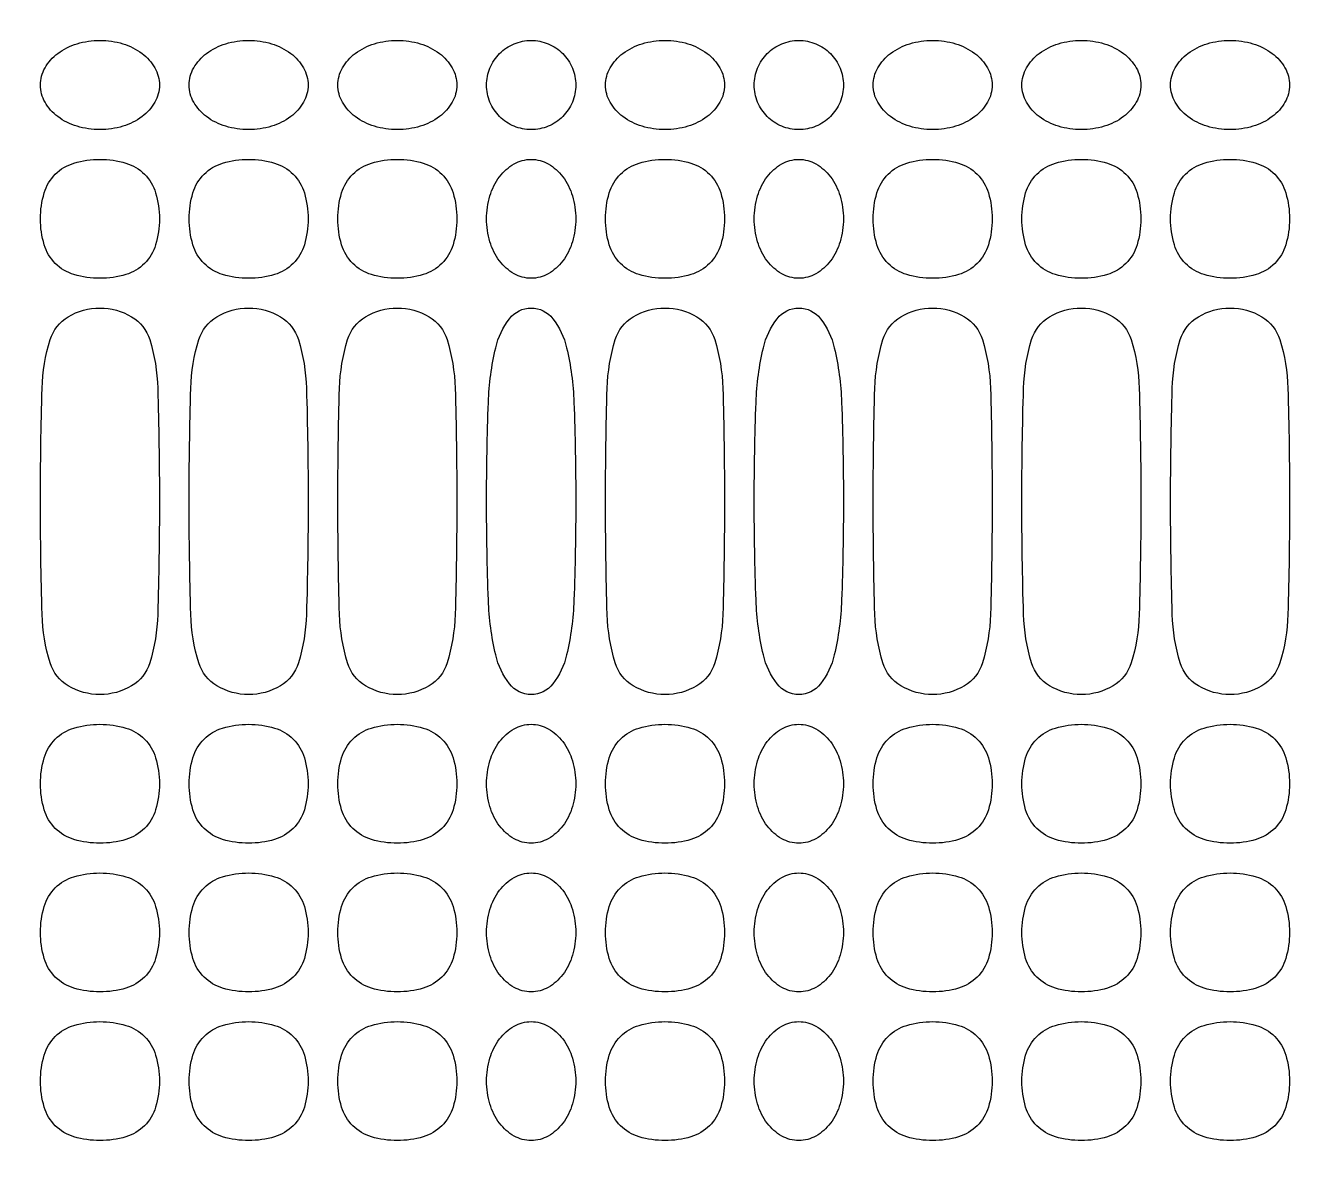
# Model space of a CAD drawing. Extents: x 23 to 255, y 40 to 184.
# Drawn here: x 214.842 to 218.48, y 167.127 to 170.342 of the extents above; entities that cross this region are included whole.
import ezdxf

# ---------------------------------------------------------------- set-up
doc = ezdxf.new("R2010")
doc.units = 0
doc.header["$MEASUREMENT"] = 0

msp = doc.modelspace()

# ---------------------------------------------------------------- linework, layer by layer
msp.add_lwpolyline([(207.919475, 175.632891, 0.000007), (191.762556, 175.634099, 0.00002), (173.0434, 175.634494, 0.000013), (151.49745, 175.633531)], format="xyb")
for points in [[(215.2224, 170.1729, -0.130775), (215.209439, 170.124191, -0.10214), (215.17305, 170.083013, -0.08892), (215.118292, 170.055464, -0.072314), (215.0532, 170.046, -0.072314), (214.988108, 170.055464, -0.08892), (214.93335, 170.083013, -0.10214), (214.896961, 170.124191, -0.130775), (214.884, 170.1729, -0.130775), (214.896961, 170.221609, -0.10214), (214.93335, 170.262788, -0.08892), (214.988108, 170.290336, -0.072314), (215.0532, 170.2998, -0.072314), (215.118292, 170.290336, -0.08892), (215.17305, 170.262788, -0.10214), (215.209439, 170.221609, -0.130775)], [(215.6454, 170.1729, -0.130775), (215.632439, 170.124191, -0.10214), (215.59605, 170.083013, -0.08892), (215.541292, 170.055464, -0.072314), (215.4762, 170.046, -0.072314), (215.411108, 170.055464, -0.08892), (215.35635, 170.083013, -0.10214), (215.319961, 170.124191, -0.130775), (215.307, 170.1729, -0.130775), (215.319961, 170.221609, -0.10214), (215.35635, 170.262788, -0.08892), (215.411108, 170.290336, -0.072314), (215.4762, 170.2998, -0.072314), (215.541292, 170.290336, -0.08892), (215.59605, 170.262788, -0.10214), (215.632439, 170.221609, -0.130775)], [(216.0684, 170.1729, -0.130775), (216.055439, 170.124191, -0.10214), (216.01905, 170.083013, -0.08892), (215.964292, 170.055464, -0.072314), (215.8992, 170.046, -0.072314), (215.834108, 170.055464, -0.08892), (215.77935, 170.083013, -0.10214), (215.742961, 170.124191, -0.130775), (215.73, 170.1729, -0.130775), (215.742961, 170.221609, -0.10214), (215.77935, 170.262788, -0.08892), (215.834108, 170.290336, -0.072314), (215.8992, 170.2998, -0.072314), (215.964292, 170.290336, -0.08892), (216.01905, 170.262788, -0.10214), (216.055439, 170.221609, -0.130775)], [(216.4068, 170.1729, -0.099038), (216.397112, 170.12447, -0.097945), (216.369523, 170.083277, -0.097945), (216.32833, 170.055688, -0.099038), (216.2799, 170.046, -0.099038), (216.23147, 170.055688, -0.097945), (216.190277, 170.083277, -0.097945), (216.162688, 170.12447, -0.099038), (216.153, 170.1729, -0.099038), (216.162688, 170.22133, -0.097945), (216.190277, 170.262523, -0.097945), (216.23147, 170.290112, -0.099038), (216.2799, 170.2998, -0.099038), (216.32833, 170.290112, -0.097945), (216.369523, 170.262523, -0.097945), (216.397112, 170.22133, -0.099038)], [(216.8298, 170.1729, -0.130775), (216.816839, 170.124191, -0.10214), (216.78045, 170.083013, -0.08892), (216.725692, 170.055464, -0.072314), (216.6606, 170.046, -0.072314), (216.595508, 170.055464, -0.08892), (216.54075, 170.083013, -0.10214), (216.504361, 170.124191, -0.130775), (216.4914, 170.1729, -0.130775), (216.504361, 170.221609, -0.10214), (216.54075, 170.262788, -0.08892), (216.595508, 170.290336, -0.072314), (216.6606, 170.2998, -0.072314), (216.725692, 170.290336, -0.08892), (216.78045, 170.262788, -0.10214), (216.816839, 170.221609, -0.130775)], [(217.1682, 170.1729, -0.099038), (217.158512, 170.12447, -0.097945), (217.130923, 170.083277, -0.097945), (217.08973, 170.055688, -0.099038), (217.0413, 170.046, -0.099038), (216.99287, 170.055688, -0.097945), (216.951677, 170.083277, -0.097945), (216.924088, 170.12447, -0.099038), (216.9144, 170.1729, -0.099038), (216.924088, 170.22133, -0.097945), (216.951677, 170.262523, -0.097945), (216.99287, 170.290112, -0.099038), (217.0413, 170.2998, -0.099038), (217.08973, 170.290112, -0.097945), (217.130923, 170.262523, -0.097945), (217.158512, 170.22133, -0.099038)], [(217.5912, 170.1729, -0.130775), (217.578239, 170.124191, -0.10214), (217.54185, 170.083013, -0.08892), (217.487092, 170.055464, -0.072314), (217.422, 170.046, -0.072314), (217.356908, 170.055464, -0.08892), (217.30215, 170.083013, -0.10214), (217.265761, 170.124191, -0.130775), (217.2528, 170.1729, -0.130775), (217.265761, 170.221609, -0.10214), (217.30215, 170.262788, -0.08892), (217.356908, 170.290336, -0.072314), (217.422, 170.2998, -0.072314), (217.487092, 170.290336, -0.08892), (217.54185, 170.262788, -0.10214), (217.578239, 170.221609, -0.130775)], [(218.0142, 170.1729, -0.130775), (218.001239, 170.124191, -0.10214), (217.96485, 170.083013, -0.08892), (217.910092, 170.055464, -0.072314), (217.845, 170.046, -0.072314), (217.779908, 170.055464, -0.08892), (217.72515, 170.083013, -0.10214), (217.688761, 170.124191, -0.130775), (217.6758, 170.1729, -0.130775), (217.688761, 170.221609, -0.10214), (217.72515, 170.262788, -0.08892), (217.779908, 170.290336, -0.072314), (217.845, 170.2998, -0.072314), (217.910092, 170.290336, -0.08892), (217.96485, 170.262788, -0.10214), (218.001239, 170.221609, -0.130775)], [(218.4372, 170.1729, -0.130775), (218.424239, 170.124191, -0.10214), (218.38785, 170.083013, -0.08892), (218.333092, 170.055464, -0.072314), (218.268, 170.046, -0.072314), (218.202908, 170.055464, -0.08892), (218.14815, 170.083013, -0.10214), (218.111761, 170.124191, -0.130775), (218.0988, 170.1729, -0.130775), (218.111761, 170.221609, -0.10214), (218.14815, 170.262788, -0.08892), (218.202908, 170.290336, -0.072314), (218.268, 170.2998, -0.072314), (218.333092, 170.290336, -0.08892), (218.38785, 170.262788, -0.10214), (218.424239, 170.221609, -0.130775)], [(215.2224, 169.7922, -0.072254), (215.211669, 169.718331, -0.124864), (215.1801, 169.6653, -0.124864), (215.127069, 169.633731, -0.072254), (215.0532, 169.623, -0.072254), (214.979331, 169.633731, -0.124864), (214.9263, 169.6653, -0.124864), (214.894731, 169.718331, -0.072254), (214.884, 169.7922, -0.072254), (214.894731, 169.866069, -0.124864), (214.9263, 169.9191, -0.124864), (214.979331, 169.950669, -0.072254), (215.0532, 169.9614, -0.072254), (215.127069, 169.950669, -0.124864), (215.1801, 169.9191, -0.124864), (215.211669, 169.866069, -0.072254)], [(215.6454, 169.7922, -0.072254), (215.634669, 169.718331, -0.124864), (215.6031, 169.6653, -0.124864), (215.550069, 169.633731, -0.072254), (215.4762, 169.623, -0.072254), (215.402331, 169.633731, -0.124864), (215.3493, 169.6653, -0.124864), (215.317731, 169.718331, -0.072254), (215.307, 169.7922, -0.072254), (215.317731, 169.866069, -0.124864), (215.3493, 169.9191, -0.124864), (215.402331, 169.950669, -0.072254), (215.4762, 169.9614, -0.072254), (215.550069, 169.950669, -0.124864), (215.6031, 169.9191, -0.124864), (215.634669, 169.866069, -0.072254)], [(216.0684, 169.7922, -0.072254), (216.057669, 169.718331, -0.124864), (216.0261, 169.6653, -0.124864), (215.973069, 169.633731, -0.072254), (215.8992, 169.623, -0.072254), (215.825331, 169.633731, -0.124864), (215.7723, 169.6653, -0.124864), (215.740731, 169.718331, -0.072254), (215.73, 169.7922, -0.072254), (215.740731, 169.866069, -0.124864), (215.7723, 169.9191, -0.124864), (215.825331, 169.950669, -0.072254), (215.8992, 169.9614, -0.072254), (215.973069, 169.950669, -0.124864), (216.0261, 169.9191, -0.124864), (216.057669, 169.866069, -0.072254)], [(216.4068, 169.7922, -0.072314), (216.397336, 169.727108, -0.08892), (216.369788, 169.67235, -0.10214), (216.328609, 169.635961, -0.130775), (216.2799, 169.623, -0.130775), (216.231191, 169.635961, -0.10214), (216.190013, 169.67235, -0.08892), (216.162464, 169.727108, -0.072314), (216.153, 169.7922, -0.072314), (216.162464, 169.857292, -0.08892), (216.190013, 169.91205, -0.10214), (216.231191, 169.948439, -0.130775), (216.2799, 169.9614, -0.130775), (216.328609, 169.948439, -0.10214), (216.369788, 169.91205, -0.08892), (216.397336, 169.857292, -0.072314)], [(216.8298, 169.7922, -0.072254), (216.819069, 169.718331, -0.124864), (216.7875, 169.6653, -0.124864), (216.734469, 169.633731, -0.072254), (216.6606, 169.623, -0.072254), (216.586731, 169.633731, -0.124864), (216.5337, 169.6653, -0.124864), (216.502131, 169.718331, -0.072254), (216.4914, 169.7922, -0.072254), (216.502131, 169.866069, -0.124864), (216.5337, 169.9191, -0.124864), (216.586731, 169.950669, -0.072254), (216.6606, 169.9614, -0.072254), (216.734469, 169.950669, -0.124864), (216.7875, 169.9191, -0.124864), (216.819069, 169.866069, -0.072254)], [(217.1682, 169.7922, -0.072314), (217.158736, 169.727108, -0.08892), (217.131188, 169.67235, -0.10214), (217.090009, 169.635961, -0.130775), (217.0413, 169.623, -0.130775), (216.992591, 169.635961, -0.10214), (216.951413, 169.67235, -0.08892), (216.923864, 169.727108, -0.072314), (216.9144, 169.7922, -0.072314), (216.923864, 169.857292, -0.08892), (216.951413, 169.91205, -0.10214), (216.992591, 169.948439, -0.130775), (217.0413, 169.9614, -0.130775), (217.090009, 169.948439, -0.10214), (217.131188, 169.91205, -0.08892), (217.158736, 169.857292, -0.072314)], [(217.5912, 169.7922, -0.072254), (217.580469, 169.718331, -0.124864), (217.5489, 169.6653, -0.124864), (217.495869, 169.633731, -0.072254), (217.422, 169.623, -0.072254), (217.348131, 169.633731, -0.124864), (217.2951, 169.6653, -0.124864), (217.263531, 169.718331, -0.072254), (217.2528, 169.7922, -0.072254), (217.263531, 169.866069, -0.124864), (217.2951, 169.9191, -0.124864), (217.348131, 169.950669, -0.072254), (217.422, 169.9614, -0.072254), (217.495869, 169.950669, -0.124864), (217.5489, 169.9191, -0.124864), (217.580469, 169.866069, -0.072254)], [(218.0142, 169.7922, -0.072254), (218.003469, 169.718331, -0.124864), (217.9719, 169.6653, -0.124864), (217.918869, 169.633731, -0.072254), (217.845, 169.623, -0.072254), (217.771131, 169.633731, -0.124864), (217.7181, 169.6653, -0.124864), (217.686531, 169.718331, -0.072254), (217.6758, 169.7922, -0.072254), (217.686531, 169.866069, -0.124864), (217.7181, 169.9191, -0.124864), (217.771131, 169.950669, -0.072254), (217.845, 169.9614, -0.072254), (217.918869, 169.950669, -0.124864), (217.9719, 169.9191, -0.124864), (218.003469, 169.866069, -0.072254)], [(218.4372, 169.7922, -0.072254), (218.426469, 169.718331, -0.124864), (218.3949, 169.6653, -0.124864), (218.341869, 169.633731, -0.072254), (218.268, 169.623, -0.072254), (218.194131, 169.633731, -0.124864), (218.1411, 169.6653, -0.124864), (218.109531, 169.718331, -0.072254), (218.0988, 169.7922, -0.072254), (218.109531, 169.866069, -0.124864), (218.1411, 169.9191, -0.124864), (218.194131, 169.950669, -0.072254), (218.268, 169.9614, -0.072254), (218.341869, 169.950669, -0.124864), (218.3949, 169.9191, -0.124864), (218.426469, 169.866069, -0.072254)], [(215.2224, 168.9885, -0.007414), (215.217629, 168.66672, -0.067313), (215.194742, 168.528487, -0.186514), (215.143387, 168.463304, -0.134481), (215.0532, 168.4386, -0.134481), (214.963013, 168.463304, -0.186514), (214.911658, 168.528487, -0.067313), (214.888771, 168.66672, -0.007414), (214.884, 168.9885, -0.007414), (214.888771, 169.31028, -0.067313), (214.911658, 169.448512, -0.186514), (214.963013, 169.513696, -0.134481), (215.0532, 169.5384, -0.134481), (215.143387, 169.513696, -0.186514), (215.194742, 169.448512, -0.067313), (215.217629, 169.31028, -0.007414)], [(215.6454, 168.9885, -0.007414), (215.640629, 168.66672, -0.067313), (215.617742, 168.528487, -0.186514), (215.566387, 168.463304, -0.134481), (215.4762, 168.4386, -0.134481), (215.386013, 168.463304, -0.186514), (215.334658, 168.528487, -0.067313), (215.311771, 168.66672, -0.007414), (215.307, 168.9885, -0.007414), (215.311771, 169.31028, -0.067313), (215.334658, 169.448512, -0.186514), (215.386013, 169.513696, -0.134481), (215.4762, 169.5384, -0.134481), (215.566387, 169.513696, -0.186514), (215.617742, 169.448512, -0.067313), (215.640629, 169.31028, -0.007414)], [(216.0684, 168.9885, -0.007414), (216.063629, 168.66672, -0.067313), (216.040742, 168.528487, -0.186514), (215.989387, 168.463304, -0.134481), (215.8992, 168.4386, -0.134481), (215.809013, 168.463304, -0.186514), (215.757658, 168.528487, -0.067313), (215.734771, 168.66672, -0.007414), (215.73, 168.9885, -0.007414), (215.734771, 169.31028, -0.067313), (215.757658, 169.448512, -0.186514), (215.809013, 169.513696, -0.134481), (215.8992, 169.5384, -0.134481), (215.989387, 169.513696, -0.186514), (216.040742, 169.448512, -0.067313), (216.063629, 169.31028, -0.007414)], [(216.4068, 168.9885, -0.00942), (216.401501, 168.707257, -0.047315), (216.380769, 168.5514, -0.108427), (216.341637, 168.46888, -0.232029), (216.2799, 168.4386, -0.232029), (216.218163, 168.46888, -0.108427), (216.179031, 168.5514, -0.047315), (216.158299, 168.707257, -0.00942), (216.153, 168.9885, -0.00942), (216.158299, 169.269743, -0.047315), (216.179031, 169.4256, -0.108427), (216.218163, 169.50812, -0.232029), (216.2799, 169.5384, -0.232029), (216.341637, 169.50812, -0.108427), (216.380769, 169.4256, -0.047315), (216.401501, 169.269743, -0.00942)], [(216.8298, 168.9885, -0.007414), (216.825029, 168.66672, -0.067313), (216.802142, 168.528487, -0.186514), (216.750787, 168.463304, -0.134481), (216.6606, 168.4386, -0.134481), (216.570413, 168.463304, -0.186514), (216.519058, 168.528487, -0.067313), (216.496171, 168.66672, -0.007414), (216.4914, 168.9885, -0.007414), (216.496171, 169.31028, -0.067313), (216.519058, 169.448512, -0.186514), (216.570413, 169.513696, -0.134481), (216.6606, 169.5384, -0.134481), (216.750787, 169.513696, -0.186514), (216.802142, 169.448512, -0.067313), (216.825029, 169.31028, -0.007414)], [(217.1682, 168.9885, -0.00942), (217.162901, 168.707257, -0.047315), (217.142169, 168.5514, -0.108427), (217.103037, 168.46888, -0.232029), (217.0413, 168.4386, -0.232029), (216.979563, 168.46888, -0.108427), (216.940431, 168.5514, -0.047315), (216.919699, 168.707257, -0.00942), (216.9144, 168.9885, -0.00942), (216.919699, 169.269743, -0.047315), (216.940431, 169.4256, -0.108427), (216.979563, 169.50812, -0.232029), (217.0413, 169.5384, -0.232029), (217.103037, 169.50812, -0.108427), (217.142169, 169.4256, -0.047315), (217.162901, 169.269743, -0.00942)], [(217.5912, 168.9885, -0.007414), (217.586429, 168.66672, -0.067313), (217.563542, 168.528487, -0.186514), (217.512187, 168.463304, -0.134481), (217.422, 168.4386, -0.134481), (217.331813, 168.463304, -0.186514), (217.280458, 168.528487, -0.067313), (217.257571, 168.66672, -0.007414), (217.2528, 168.9885, -0.007414), (217.257571, 169.31028, -0.067313), (217.280458, 169.448512, -0.186514), (217.331813, 169.513696, -0.134481), (217.422, 169.5384, -0.134481), (217.512187, 169.513696, -0.186514), (217.563542, 169.448512, -0.067313), (217.586429, 169.31028, -0.007414)], [(218.0142, 168.9885, -0.007414), (218.009429, 168.66672, -0.067313), (217.986542, 168.528487, -0.186514), (217.935187, 168.463304, -0.134481), (217.845, 168.4386, -0.134481), (217.754813, 168.463304, -0.186514), (217.703458, 168.528487, -0.067313), (217.680571, 168.66672, -0.007414), (217.6758, 168.9885, -0.007414), (217.680571, 169.31028, -0.067313), (217.703458, 169.448512, -0.186514), (217.754813, 169.513696, -0.134481), (217.845, 169.5384, -0.134481), (217.935187, 169.513696, -0.186514), (217.986542, 169.448512, -0.067313), (218.009429, 169.31028, -0.007414)], [(218.4372, 168.9885, -0.007414), (218.432429, 168.66672, -0.067313), (218.409542, 168.528487, -0.186514), (218.358187, 168.463304, -0.134481), (218.268, 168.4386, -0.134481), (218.177813, 168.463304, -0.186514), (218.126458, 168.528487, -0.067313), (218.103571, 168.66672, -0.007414), (218.0988, 168.9885, -0.007414), (218.103571, 169.31028, -0.067313), (218.126458, 169.448512, -0.186514), (218.177813, 169.513696, -0.134481), (218.268, 169.5384, -0.134481), (218.358187, 169.513696, -0.186514), (218.409542, 169.448512, -0.067313), (218.432429, 169.31028, -0.007414)], [(215.2224, 168.1848, -0.072254), (215.211669, 168.110931, -0.124864), (215.1801, 168.0579, -0.124864), (215.127069, 168.026331, -0.072254), (215.0532, 168.0156, -0.072254), (214.979331, 168.026331, -0.124864), (214.9263, 168.0579, -0.124864), (214.894731, 168.110931, -0.072254), (214.884, 168.1848, -0.072254), (214.894731, 168.258669, -0.124864), (214.9263, 168.3117, -0.124864), (214.979331, 168.343269, -0.072254), (215.0532, 168.354, -0.072254), (215.127069, 168.343269, -0.124864), (215.1801, 168.3117, -0.124864), (215.211669, 168.258669, -0.072254)], [(215.6454, 168.1848, -0.072254), (215.634669, 168.110931, -0.124864), (215.6031, 168.0579, -0.124864), (215.550069, 168.026331, -0.072254), (215.4762, 168.0156, -0.072254), (215.402331, 168.026331, -0.124864), (215.3493, 168.0579, -0.124864), (215.317731, 168.110931, -0.072254), (215.307, 168.1848, -0.072254), (215.317731, 168.258669, -0.124864), (215.3493, 168.3117, -0.124864), (215.402331, 168.343269, -0.072254), (215.4762, 168.354, -0.072254), (215.550069, 168.343269, -0.124864), (215.6031, 168.3117, -0.124864), (215.634669, 168.258669, -0.072254)], [(216.0684, 168.1848, -0.072254), (216.057669, 168.110931, -0.124864), (216.0261, 168.0579, -0.124864), (215.973069, 168.026331, -0.072254), (215.8992, 168.0156, -0.072254), (215.825331, 168.026331, -0.124864), (215.7723, 168.0579, -0.124864), (215.740731, 168.110931, -0.072254), (215.73, 168.1848, -0.072254), (215.740731, 168.258669, -0.124864), (215.7723, 168.3117, -0.124864), (215.825331, 168.343269, -0.072254), (215.8992, 168.354, -0.072254), (215.973069, 168.343269, -0.124864), (216.0261, 168.3117, -0.124864), (216.057669, 168.258669, -0.072254)], [(216.4068, 168.1848, -0.072314), (216.397336, 168.119708, -0.08892), (216.369788, 168.06495, -0.10214), (216.328609, 168.028561, -0.130775), (216.2799, 168.0156, -0.130775), (216.231191, 168.028561, -0.10214), (216.190013, 168.06495, -0.08892), (216.162464, 168.119708, -0.072314), (216.153, 168.1848, -0.072314), (216.162464, 168.249892, -0.08892), (216.190013, 168.30465, -0.10214), (216.231191, 168.341039, -0.130775), (216.2799, 168.354, -0.130775), (216.328609, 168.341039, -0.10214), (216.369788, 168.30465, -0.08892), (216.397336, 168.249892, -0.072314)], [(216.8298, 168.1848, -0.072254), (216.819069, 168.110931, -0.124864), (216.7875, 168.0579, -0.124864), (216.734469, 168.026331, -0.072254), (216.6606, 168.0156, -0.072254), (216.586731, 168.026331, -0.124864), (216.5337, 168.0579, -0.124864), (216.502131, 168.110931, -0.072254), (216.4914, 168.1848, -0.072254), (216.502131, 168.258669, -0.124864), (216.5337, 168.3117, -0.124864), (216.586731, 168.343269, -0.072254), (216.6606, 168.354, -0.072254), (216.734469, 168.343269, -0.124864), (216.7875, 168.3117, -0.124864), (216.819069, 168.258669, -0.072254)], [(217.1682, 168.1848, -0.072314), (217.158736, 168.119708, -0.08892), (217.131188, 168.06495, -0.10214), (217.090009, 168.028561, -0.130775), (217.0413, 168.0156, -0.130775), (216.992591, 168.028561, -0.10214), (216.951413, 168.06495, -0.08892), (216.923864, 168.119708, -0.072314), (216.9144, 168.1848, -0.072314), (216.923864, 168.249892, -0.08892), (216.951413, 168.30465, -0.10214), (216.992591, 168.341039, -0.130775), (217.0413, 168.354, -0.130775), (217.090009, 168.341039, -0.10214), (217.131188, 168.30465, -0.08892), (217.158736, 168.249892, -0.072314)], [(217.5912, 168.1848, -0.072254), (217.580469, 168.110931, -0.124864), (217.5489, 168.0579, -0.124864), (217.495869, 168.026331, -0.072254), (217.422, 168.0156, -0.072254), (217.348131, 168.026331, -0.124864), (217.2951, 168.0579, -0.124864), (217.263531, 168.110931, -0.072254), (217.2528, 168.1848, -0.072254), (217.263531, 168.258669, -0.124864), (217.2951, 168.3117, -0.124864), (217.348131, 168.343269, -0.072254), (217.422, 168.354, -0.072254), (217.495869, 168.343269, -0.124864), (217.5489, 168.3117, -0.124864), (217.580469, 168.258669, -0.072254)], [(218.0142, 168.1848, -0.072254), (218.003469, 168.110931, -0.124864), (217.9719, 168.0579, -0.124864), (217.918869, 168.026331, -0.072254), (217.845, 168.0156, -0.072254), (217.771131, 168.026331, -0.124864), (217.7181, 168.0579, -0.124864), (217.686531, 168.110931, -0.072254), (217.6758, 168.1848, -0.072254), (217.686531, 168.258669, -0.124864), (217.7181, 168.3117, -0.124864), (217.771131, 168.343269, -0.072254), (217.845, 168.354, -0.072254), (217.918869, 168.343269, -0.124864), (217.9719, 168.3117, -0.124864), (218.003469, 168.258669, -0.072254)], [(218.4372, 168.1848, -0.072254), (218.426469, 168.110931, -0.124864), (218.3949, 168.0579, -0.124864), (218.341869, 168.026331, -0.072254), (218.268, 168.0156, -0.072254), (218.194131, 168.026331, -0.124864), (218.1411, 168.0579, -0.124864), (218.109531, 168.110931, -0.072254), (218.0988, 168.1848, -0.072254), (218.109531, 168.258669, -0.124864), (218.1411, 168.3117, -0.124864), (218.194131, 168.343269, -0.072254), (218.268, 168.354, -0.072254), (218.341869, 168.343269, -0.124864), (218.3949, 168.3117, -0.124864), (218.426469, 168.258669, -0.072254)], [(215.2224, 167.7618, -0.072254), (215.211669, 167.687931, -0.124864), (215.1801, 167.6349, -0.124864), (215.127069, 167.603331, -0.072254), (215.0532, 167.5926, -0.072254), (214.979331, 167.603331, -0.124864), (214.9263, 167.6349, -0.124864), (214.894731, 167.687931, -0.072254), (214.884, 167.7618, -0.072254), (214.894731, 167.835669, -0.124864), (214.9263, 167.8887, -0.124864), (214.979331, 167.920269, -0.072254), (215.0532, 167.931, -0.072254), (215.127069, 167.920269, -0.124864), (215.1801, 167.8887, -0.124864), (215.211669, 167.835669, -0.072254)], [(215.6454, 167.7618, -0.072254), (215.634669, 167.687931, -0.124864), (215.6031, 167.6349, -0.124864), (215.550069, 167.603331, -0.072254), (215.4762, 167.5926, -0.072254), (215.402331, 167.603331, -0.124864), (215.3493, 167.6349, -0.124864), (215.317731, 167.687931, -0.072254), (215.307, 167.7618, -0.072254), (215.317731, 167.835669, -0.124864), (215.3493, 167.8887, -0.124864), (215.402331, 167.920269, -0.072254), (215.4762, 167.931, -0.072254), (215.550069, 167.920269, -0.124864), (215.6031, 167.8887, -0.124864), (215.634669, 167.835669, -0.072254)], [(216.0684, 167.7618, -0.072254), (216.057669, 167.687931, -0.124864), (216.0261, 167.6349, -0.124864), (215.973069, 167.603331, -0.072254), (215.8992, 167.5926, -0.072254), (215.825331, 167.603331, -0.124864), (215.7723, 167.6349, -0.124864), (215.740731, 167.687931, -0.072254), (215.73, 167.7618, -0.072254), (215.740731, 167.835669, -0.124864), (215.7723, 167.8887, -0.124864), (215.825331, 167.920269, -0.072254), (215.8992, 167.931, -0.072254), (215.973069, 167.920269, -0.124864), (216.0261, 167.8887, -0.124864), (216.057669, 167.835669, -0.072254)], [(216.4068, 167.7618, -0.072314), (216.397336, 167.696708, -0.08892), (216.369788, 167.64195, -0.10214), (216.328609, 167.605561, -0.130775), (216.2799, 167.5926, -0.130775), (216.231191, 167.605561, -0.10214), (216.190013, 167.64195, -0.08892), (216.162464, 167.696708, -0.072314), (216.153, 167.7618, -0.072314), (216.162464, 167.826892, -0.08892), (216.190013, 167.88165, -0.10214), (216.231191, 167.918039, -0.130775), (216.2799, 167.931, -0.130775), (216.328609, 167.918039, -0.10214), (216.369788, 167.88165, -0.08892), (216.397336, 167.826892, -0.072314)], [(216.8298, 167.7618, -0.072254), (216.819069, 167.687931, -0.124864), (216.7875, 167.6349, -0.124864), (216.734469, 167.603331, -0.072254), (216.6606, 167.5926, -0.072254), (216.586731, 167.603331, -0.124864), (216.5337, 167.6349, -0.124864), (216.502131, 167.687931, -0.072254), (216.4914, 167.7618, -0.072254), (216.502131, 167.835669, -0.124864), (216.5337, 167.8887, -0.124864), (216.586731, 167.920269, -0.072254), (216.6606, 167.931, -0.072254), (216.734469, 167.920269, -0.124864), (216.7875, 167.8887, -0.124864), (216.819069, 167.835669, -0.072254)], [(217.1682, 167.7618, -0.072314), (217.158736, 167.696708, -0.08892), (217.131188, 167.64195, -0.10214), (217.090009, 167.605561, -0.130775), (217.0413, 167.5926, -0.130775), (216.992591, 167.605561, -0.10214), (216.951413, 167.64195, -0.08892), (216.923864, 167.696708, -0.072314), (216.9144, 167.7618, -0.072314), (216.923864, 167.826892, -0.08892), (216.951413, 167.88165, -0.10214), (216.992591, 167.918039, -0.130775), (217.0413, 167.931, -0.130775), (217.090009, 167.918039, -0.10214), (217.131188, 167.88165, -0.08892), (217.158736, 167.826892, -0.072314)], [(217.5912, 167.7618, -0.072254), (217.580469, 167.687931, -0.124864), (217.5489, 167.6349, -0.124864), (217.495869, 167.603331, -0.072254), (217.422, 167.5926, -0.072254), (217.348131, 167.603331, -0.124864), (217.2951, 167.6349, -0.124864), (217.263531, 167.687931, -0.072254), (217.2528, 167.7618, -0.072254), (217.263531, 167.835669, -0.124864), (217.2951, 167.8887, -0.124864), (217.348131, 167.920269, -0.072254), (217.422, 167.931, -0.072254), (217.495869, 167.920269, -0.124864), (217.5489, 167.8887, -0.124864), (217.580469, 167.835669, -0.072254)], [(218.0142, 167.7618, -0.072254), (218.003469, 167.687931, -0.124864), (217.9719, 167.6349, -0.124864), (217.918869, 167.603331, -0.072254), (217.845, 167.5926, -0.072254), (217.771131, 167.603331, -0.124864), (217.7181, 167.6349, -0.124864), (217.686531, 167.687931, -0.072254), (217.6758, 167.7618, -0.072254), (217.686531, 167.835669, -0.124864), (217.7181, 167.8887, -0.124864), (217.771131, 167.920269, -0.072254), (217.845, 167.931, -0.072254), (217.918869, 167.920269, -0.124864), (217.9719, 167.8887, -0.124864), (218.003469, 167.835669, -0.072254)], [(218.4372, 167.7618, -0.072254), (218.426469, 167.687931, -0.124864), (218.3949, 167.6349, -0.124864), (218.341869, 167.603331, -0.072254), (218.268, 167.5926, -0.072254), (218.194131, 167.603331, -0.124864), (218.1411, 167.6349, -0.124864), (218.109531, 167.687931, -0.072254), (218.0988, 167.7618, -0.072254), (218.109531, 167.835669, -0.124864), (218.1411, 167.8887, -0.124864), (218.194131, 167.920269, -0.072254), (218.268, 167.931, -0.072254), (218.341869, 167.920269, -0.124864), (218.3949, 167.8887, -0.124864), (218.426469, 167.835669, -0.072254)], [(215.2224, 167.3388, -0.072254), (215.211669, 167.264931, -0.124864), (215.1801, 167.2119, -0.124864), (215.127069, 167.180331, -0.072254), (215.0532, 167.1696, -0.072254), (214.979331, 167.180331, -0.124864), (214.9263, 167.2119, -0.124864), (214.894731, 167.264931, -0.072254), (214.884, 167.3388, -0.072254), (214.894731, 167.412669, -0.124864), (214.9263, 167.4657, -0.124864), (214.979331, 167.497269, -0.072254), (215.0532, 167.508, -0.072254), (215.127069, 167.497269, -0.124864), (215.1801, 167.4657, -0.124864), (215.211669, 167.412669, -0.072254)], [(215.6454, 167.3388, -0.072254), (215.634669, 167.264931, -0.124864), (215.6031, 167.2119, -0.124864), (215.550069, 167.180331, -0.072254), (215.4762, 167.1696, -0.072254), (215.402331, 167.180331, -0.124864), (215.3493, 167.2119, -0.124864), (215.317731, 167.264931, -0.072254), (215.307, 167.3388, -0.072254), (215.317731, 167.412669, -0.124864), (215.3493, 167.4657, -0.124864), (215.402331, 167.497269, -0.072254), (215.4762, 167.508, -0.072254), (215.550069, 167.497269, -0.124864), (215.6031, 167.4657, -0.124864), (215.634669, 167.412669, -0.072254)], [(216.0684, 167.3388, -0.072254), (216.057669, 167.264931, -0.124864), (216.0261, 167.2119, -0.124864), (215.973069, 167.180331, -0.072254), (215.8992, 167.1696, -0.072254), (215.825331, 167.180331, -0.124864), (215.7723, 167.2119, -0.124864), (215.740731, 167.264931, -0.072254), (215.73, 167.3388, -0.072254), (215.740731, 167.412669, -0.124864), (215.7723, 167.4657, -0.124864), (215.825331, 167.497269, -0.072254), (215.8992, 167.508, -0.072254), (215.973069, 167.497269, -0.124864), (216.0261, 167.4657, -0.124864), (216.057669, 167.412669, -0.072254)], [(216.4068, 167.3388, -0.072314), (216.397336, 167.273708, -0.08892), (216.369788, 167.21895, -0.10214), (216.328609, 167.182561, -0.130775), (216.2799, 167.1696, -0.130775), (216.231191, 167.182561, -0.10214), (216.190013, 167.21895, -0.08892), (216.162464, 167.273708, -0.072314), (216.153, 167.3388, -0.072314), (216.162464, 167.403892, -0.08892), (216.190013, 167.45865, -0.10214), (216.231191, 167.495039, -0.130775), (216.2799, 167.508, -0.130775), (216.328609, 167.495039, -0.10214), (216.369788, 167.45865, -0.08892), (216.397336, 167.403892, -0.072314)], [(216.8298, 167.3388, -0.072254), (216.819069, 167.264931, -0.124864), (216.7875, 167.2119, -0.124864), (216.734469, 167.180331, -0.072254), (216.6606, 167.1696, -0.072254), (216.586731, 167.180331, -0.124864), (216.5337, 167.2119, -0.124864), (216.502131, 167.264931, -0.072254), (216.4914, 167.3388, -0.072254), (216.502131, 167.412669, -0.124864), (216.5337, 167.4657, -0.124864), (216.586731, 167.497269, -0.072254), (216.6606, 167.508, -0.072254), (216.734469, 167.497269, -0.124864), (216.7875, 167.4657, -0.124864), (216.819069, 167.412669, -0.072254)], [(217.1682, 167.3388, -0.072314), (217.158736, 167.273708, -0.08892), (217.131188, 167.21895, -0.10214), (217.090009, 167.182561, -0.130775), (217.0413, 167.1696, -0.130775), (216.992591, 167.182561, -0.10214), (216.951413, 167.21895, -0.08892), (216.923864, 167.273708, -0.072314), (216.9144, 167.3388, -0.072314), (216.923864, 167.403892, -0.08892), (216.951413, 167.45865, -0.10214), (216.992591, 167.495039, -0.130775), (217.0413, 167.508, -0.130775), (217.090009, 167.495039, -0.10214), (217.131188, 167.45865, -0.08892), (217.158736, 167.403892, -0.072314)], [(217.5912, 167.3388, -0.072254), (217.580469, 167.264931, -0.124864), (217.5489, 167.2119, -0.124864), (217.495869, 167.180331, -0.072254), (217.422, 167.1696, -0.072254), (217.348131, 167.180331, -0.124864), (217.2951, 167.2119, -0.124864), (217.263531, 167.264931, -0.072254), (217.2528, 167.3388, -0.072254), (217.263531, 167.412669, -0.124864), (217.2951, 167.4657, -0.124864), (217.348131, 167.497269, -0.072254), (217.422, 167.508, -0.072254), (217.495869, 167.497269, -0.124864), (217.5489, 167.4657, -0.124864), (217.580469, 167.412669, -0.072254)], [(218.0142, 167.3388, -0.072254), (218.003469, 167.264931, -0.124864), (217.9719, 167.2119, -0.124864), (217.918869, 167.180331, -0.072254), (217.845, 167.1696, -0.072254), (217.771131, 167.180331, -0.124864), (217.7181, 167.2119, -0.124864), (217.686531, 167.264931, -0.072254), (217.6758, 167.3388, -0.072254), (217.686531, 167.412669, -0.124864), (217.7181, 167.4657, -0.124864), (217.771131, 167.497269, -0.072254), (217.845, 167.508, -0.072254), (217.918869, 167.497269, -0.124864), (217.9719, 167.4657, -0.124864), (218.003469, 167.412669, -0.072254)], [(218.4372, 167.3388, -0.072254), (218.426469, 167.264931, -0.124864), (218.3949, 167.2119, -0.124864), (218.341869, 167.180331, -0.072254), (218.268, 167.1696, -0.072254), (218.194131, 167.180331, -0.124864), (218.1411, 167.2119, -0.124864), (218.109531, 167.264931, -0.072254), (218.0988, 167.3388, -0.072254), (218.109531, 167.412669, -0.124864), (218.1411, 167.4657, -0.124864), (218.194131, 167.497269, -0.072254), (218.268, 167.508, -0.072254), (218.341869, 167.497269, -0.124864), (218.3949, 167.4657, -0.124864), (218.426469, 167.412669, -0.072254)]]:
    msp.add_lwpolyline(points, format="xyb", close=True)

doc.saveas('drawing.dxf')
